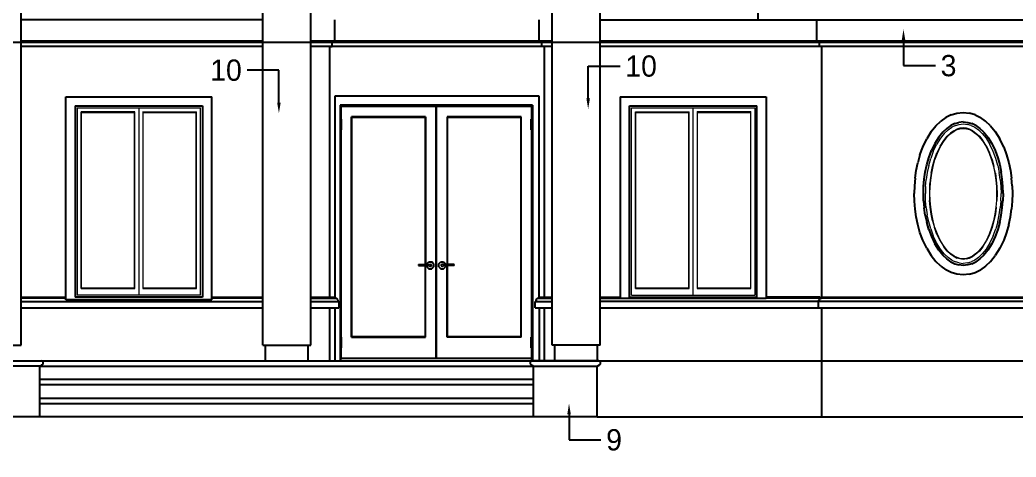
# Model space of a CAD drawing. Header units: inches. Extents: x 0 to 22102, y -19958 to 0.
# Drawn here: x 17809.5 to 18184.9, y -9830.5 to -9665.9 of the extents above; entities that cross this region are included whole.
import ezdxf
from ezdxf import colors
from ezdxf.entities.mleader import LeaderData, LeaderLine
from ezdxf.math import Vec2, Vec3

# ---------------------------------------------------------------- set-up
doc = ezdxf.new("R2010")
doc.units = ezdxf.units.IN
doc.header["$MEASUREMENT"] = 0
doc.linetypes.add('HIDDEN2', pattern=[0.1875, 0.125, -0.0625])
for name, color, linetype in [('2', 2, 'Continuous'), ('4', 4, 'Continuous'), ('6', 6, 'Continuous'), ('DOOR-INT', 2, 'Continuous'), ('KEY', 3, 'Continuous'), ('ROOF', 3, 'Continuous')]:
    doc.layers.add(name, color=color, linetype=linetype)
doc.layers.add('windows', color=5, linetype='Continuous', lineweight=9)

msp = doc.modelspace()

# ---------------------------------------------------------------- linework, layer by layer
at = {"layer": '2', "linetype": 'HIDDEN2'}
for p, q in [((17525.84721, -9674.30852), (18431.84721, -9674.30852)), ((17525.84721, -9794.30852), (18431.84721, -9794.30852))]:
    msp.add_line(p, q, dxfattribs=at)
at = {"layer": '4'}
for p, q in [((17901.06793, -9665.90768), (17809.98508, -9665.90768)), ((17928.15549, -9673.90768), (17928.15549, -9665.90768)), ((18005.15549, -9673.90768), (18005.15549, -9665.90768)), ((18028.15078, -9665.90768), (18087.79006, -9665.90768)), ((18109.79006, -9673.90768), (18109.79006, -9665.90768)), ((17901.06793, -9673.90768), (17809.98508, -9673.90768)), ((18010.15078, -9673.90768), (17919.06793, -9673.90768)), ((17927.15549, -9675.90768), (17927.15549, -9673.90768)), ((17927.15549, -9673.90768), (17928.15549, -9673.90768)), ((18006.15549, -9673.90768), (18005.15549, -9673.90768)), ((18006.15549, -9675.90768), (18006.15549, -9673.90768)), ((18393.0326, -9673.90768), (18028.15078, -9673.90768)), ((18110.79006, -9673.90768), (18109.79006, -9673.90768)), ((18110.79006, -9675.90768), (18110.79006, -9673.90768)), ((17901.06793, -9675.90768), (17809.98508, -9675.90768)), ((18010.15078, -9675.90768), (17919.06793, -9675.90768)), ((17926.15549, -9675.90768), (17927.15549, -9675.90768)), ((18007.15549, -9675.90768), (18006.15549, -9675.90768)), ((18392.0326, -9675.90768), (18028.15078, -9675.90768)), ((18111.79006, -9675.90768), (18110.79006, -9675.90768)), ((17826.77224, -9771.30852), (17826.77224, -9694.80852)), ((17826.77224, -9694.80852), (17881.77224, -9694.80852)), ((17881.77224, -9771.30852), (17881.77224, -9694.80852)), ((17928.15549, -9694.55852), (17928.15549, -9770.30852)), ((18005.15549, -9694.55852), (17928.15549, -9694.55852)), ((18005.15549, -9770.30852), (18005.15549, -9694.55852)), ((18035.72278, -9694.80852), (18035.72278, -9770.74711)), ((18035.72278, -9694.80852), (18090.72278, -9694.80852)), ((18090.72278, -9694.80852), (18090.72278, -9770.74711)), ((17830.27224, -9698.30852), (17830.27224, -9770.30852)), ((17830.27224, -9698.30852), (17878.27224, -9698.30852)), ((17878.27224, -9698.30852), (17878.27224, -9770.30852)), ((18039.22278, -9770.30852), (18039.22278, -9698.30852)), ((18039.22278, -9698.30852), (18087.22278, -9698.30852)), ((18087.22278, -9770.30852), (18087.22278, -9698.30852)), ((18160.53407, -9701.66663), (18158.52665, -9702.65766)), ((18160.53407, -9701.66663), (18162.6322, -9701.03737)), ((18162.6322, -9701.03737), (18165.0326, -9700.78998)), ((18165.0326, -9700.78998), (18167.43299, -9701.03737)), ((18169.53112, -9701.66663), (18167.43299, -9701.03737)), ((18169.53112, -9701.66663), (18171.53854, -9702.65766)), ((18154.74792, -9705.76601), (18156.59873, -9704.01674)), ((18158.52665, -9702.65766), (18156.59873, -9704.01674)), ((18161.82045, -9704.93485), (18160.32045, -9705.67537)), ((18161.82045, -9704.93485), (18163.32045, -9704.48498)), ((18165.0326, -9704.30852), (18163.32045, -9704.48498)), ((18165.0326, -9704.30852), (18166.74474, -9704.48498)), ((18166.74474, -9704.48498), (18168.24474, -9704.93485)), ((18169.74474, -9705.67537), (18168.24474, -9704.93485)), ((18173.46646, -9704.01674), (18171.53854, -9702.65766)), ((18175.31727, -9705.76601), (18173.46646, -9704.01674)), ((18152.96476, -9707.96496), (18151.24588, -9710.72463)), ((18152.96476, -9707.96496), (18154.74792, -9705.76601)), ((18157.32045, -9708.15049), (18155.82045, -9710.00025)), ((18158.82045, -9706.73279), (18157.32045, -9708.15049)), ((18160.32045, -9705.67537), (18158.82045, -9706.73279)), ((18169.74474, -9705.67537), (18171.24474, -9706.73279)), ((18172.74474, -9708.15049), (18171.24474, -9706.73279)), ((18172.74474, -9708.15049), (18174.24474, -9710.00025)), ((18175.31727, -9705.76601), (18177.10043, -9707.96496)), ((18177.10043, -9707.96496), (18178.81931, -9710.72463)), ((18149.80306, -9713.74949), (18151.24588, -9710.72463)), ((18154.32045, -9712.40852), (18153.0326, -9715.10852)), ((18155.82045, -9710.00025), (18154.32045, -9712.40852)), ((18174.24474, -9710.00025), (18175.74474, -9712.40852)), ((18175.74474, -9712.40852), (18177.0326, -9715.10852)), ((18180.26213, -9713.74949), (18178.81931, -9710.72463)), ((18148.70921, -9716.73159), (18147.88255, -9719.67869)), ((18148.70921, -9716.73159), (18149.80306, -9713.74949)), ((18152.04221, -9717.80852), (18153.0326, -9715.10852)), ((18177.0326, -9715.10852), (18178.02298, -9717.80852)), ((18180.26213, -9713.74949), (18181.35598, -9716.73159)), ((18181.35598, -9716.73159), (18182.18264, -9719.67869)), ((18147.27458, -9722.60287), (18147.88255, -9719.67869)), ((18150.72351, -9723.20852), (18151.28487, -9720.50852)), ((18151.28487, -9720.50852), (18152.04221, -9717.80852)), ((18178.02298, -9717.80852), (18178.78032, -9720.50852)), ((18178.78032, -9720.50852), (18179.34168, -9723.20852)), ((18182.18264, -9719.67869), (18182.79061, -9722.60287)), ((18146.85666, -9725.51217), (18147.27458, -9722.60287)), ((18150.33566, -9725.90852), (18150.72351, -9723.20852)), ((18179.72953, -9725.90852), (18179.34168, -9723.20852)), ((18182.79061, -9722.60287), (18183.20853, -9725.51217)), ((18146.85666, -9725.51217), (18146.61189, -9728.41247)), ((18150.10778, -9728.60852), (18150.33566, -9725.90852)), ((18179.95741, -9728.60852), (18179.72953, -9725.90852)), ((18183.4533, -9728.41247), (18183.20853, -9725.51217)), ((18146.61189, -9728.41247), (18146.53124, -9731.30852)), ((18146.61189, -9734.20456), (18146.53124, -9731.30852)), ((18150.0326, -9731.30852), (18150.10778, -9728.60852)), ((18150.10778, -9734.00852), (18150.0326, -9731.30852)), ((18180.0326, -9731.30852), (18179.95741, -9728.60852)), ((18180.0326, -9731.30852), (18179.95741, -9734.00852)), ((18183.4533, -9728.41247), (18183.53395, -9731.30852)), ((18183.53395, -9731.30852), (18183.4533, -9734.20456)), ((18146.85666, -9737.10486), (18146.61189, -9734.20456)), ((18150.10778, -9734.00852), (18150.33566, -9736.70852)), ((18179.72953, -9736.70852), (18179.95741, -9734.00852)), ((18183.4533, -9734.20456), (18183.20853, -9737.10486)), ((18147.27458, -9740.01416), (18146.85666, -9737.10486)), ((18150.72351, -9739.40852), (18150.33566, -9736.70852)), ((18179.34168, -9739.40852), (18179.72953, -9736.70852)), ((18182.79061, -9740.01416), (18183.20853, -9737.10486)), ((18147.88255, -9742.93835), (18147.27458, -9740.01416)), ((18148.70921, -9745.88544), (18147.88255, -9742.93835)), ((18150.72351, -9739.40852), (18151.28487, -9742.10852)), ((18152.04221, -9744.80852), (18151.28487, -9742.10852)), ((18178.78032, -9742.10852), (18178.02298, -9744.80852)), ((18178.78032, -9742.10852), (18179.34168, -9739.40852)), ((18182.18264, -9742.93835), (18181.35598, -9745.88544)), ((18182.18264, -9742.93835), (18182.79061, -9740.01416)), ((18149.80306, -9748.86754), (18148.70921, -9745.88544)), ((18152.04221, -9744.80852), (18153.0326, -9747.50852)), ((18178.02298, -9744.80852), (18177.0326, -9747.50852)), ((18181.35598, -9745.88544), (18180.26213, -9748.86754)), ((18151.24588, -9751.8924), (18149.80306, -9748.86754)), ((18153.0326, -9747.50852), (18154.32045, -9750.20852)), ((18155.82045, -9752.61678), (18154.32045, -9750.20852)), ((18175.74474, -9750.20852), (18174.24474, -9752.61678)), ((18177.0326, -9747.50852), (18175.74474, -9750.20852)), ((18180.26213, -9748.86754), (18178.81931, -9751.8924)), ((18151.24588, -9751.8924), (18152.96476, -9754.65208)), ((18157.32045, -9754.46654), (18155.82045, -9752.61678)), ((18174.24474, -9752.61678), (18172.74474, -9754.46654)), ((18178.81931, -9751.8924), (18177.10043, -9754.65208)), ((18152.96476, -9754.65208), (18154.74792, -9756.85102)), ((18156.59873, -9758.60029), (18154.74792, -9756.85102)), ((18158.82045, -9755.88424), (18157.32045, -9754.46654)), ((18160.32045, -9756.94166), (18158.82045, -9755.88424)), ((18160.32045, -9756.94166), (18161.82045, -9757.68218)), ((18161.82045, -9757.68218), (18163.32045, -9758.13205)), ((18168.24474, -9757.68218), (18166.74474, -9758.13205)), ((18168.24474, -9757.68218), (18169.74474, -9756.94166)), ((18171.24474, -9755.88424), (18169.74474, -9756.94166)), ((18172.74474, -9754.46654), (18171.24474, -9755.88424)), ((18175.31727, -9756.85102), (18173.46646, -9758.60029)), ((18175.31727, -9756.85102), (18177.10043, -9754.65208)), ((18156.59873, -9758.60029), (18158.52665, -9759.95937)), ((18160.53407, -9760.9504), (18158.52665, -9759.95937)), ((18162.6322, -9761.57966), (18160.53407, -9760.9504)), ((18165.0326, -9761.82706), (18162.6322, -9761.57966)), ((18165.0326, -9758.30852), (18163.32045, -9758.13205)), ((18166.74474, -9758.13205), (18165.0326, -9758.30852)), ((18167.43299, -9761.57966), (18165.0326, -9761.82706)), ((18167.43299, -9761.57966), (18169.53112, -9760.9504)), ((18169.53112, -9760.9504), (18171.53854, -9759.95937)), ((18173.46646, -9758.60029), (18171.53854, -9759.95937)), ((17809.98508, -9770.30852), (17826.77224, -9770.30852)), ((17826.77224, -9770.64185), (17809.98508, -9770.64185)), ((17809.98508, -9771.97518), (17901.06793, -9771.97518)), ((17881.77224, -9771.30852), (17826.77224, -9771.30852)), ((17878.27224, -9770.30852), (17830.27224, -9770.30852)), ((17881.77224, -9770.30852), (17901.06793, -9770.30852)), ((17901.06793, -9770.64185), (17881.77224, -9770.64185)), ((17919.06793, -9770.30852), (17928.39182, -9770.30852)), ((17919.06793, -9770.64185), (17928.39182, -9770.64185)), ((17919.06793, -9771.97518), (17929.64182, -9771.97518)), ((17928.39182, -9770.64185), (17928.39182, -9770.30852)), ((17928.65064, -9770.68728), (17928.39182, -9770.64185)), ((17928.65064, -9770.68728), (17928.89182, -9770.82048)), ((17928.89182, -9770.82048), (17929.09893, -9771.03237)), ((17929.25785, -9771.30852), (17929.09893, -9771.03237)), ((17929.25785, -9771.30852), (17929.35775, -9771.63009)), ((17929.35775, -9771.63009), (17929.39182, -9771.97518)), ((17929.64182, -9771.97518), (17929.64182, -9774.30852)), ((18003.65549, -9771.97518), (18010.15078, -9771.97518)), ((18003.65549, -9774.30852), (18003.65549, -9771.97518)), ((18003.93957, -9771.63009), (18003.90549, -9771.97518)), ((18004.03947, -9771.30852), (18003.93957, -9771.63009)), ((18004.03947, -9771.30852), (18004.19839, -9771.03237)), ((18004.19839, -9771.03237), (18004.40549, -9770.82048)), ((18004.40549, -9770.82048), (18004.64667, -9770.68728)), ((18004.90549, -9770.64185), (18004.64667, -9770.68728)), ((18004.90549, -9770.30852), (18010.15078, -9770.30852)), ((18004.90549, -9770.30852), (18004.90549, -9770.64185)), ((18004.90549, -9770.64185), (18010.15078, -9770.64185)), ((18028.15078, -9770.30852), (18035.72278, -9770.30852)), ((18028.15078, -9770.64185), (18035.72278, -9770.64185)), ((18393.5326, -9771.97518), (18028.15078, -9771.97518)), ((18090.72278, -9770.74711), (18035.72278, -9770.74711)), ((18039.22278, -9770.30852), (18087.22278, -9770.30852)), ((18111.04006, -9770.30852), (18090.72278, -9770.30852)), ((18111.04006, -9770.64185), (18090.72278, -9770.64185)), ((18110.29006, -9771.97518), (18110.29006, -9774.30852)), ((18110.57413, -9771.63009), (18110.54006, -9771.97518)), ((18110.57413, -9771.63009), (18110.67404, -9771.30852)), ((18110.83295, -9771.03237), (18110.67404, -9771.30852)), ((18110.83295, -9771.03237), (18111.04006, -9770.82048)), ((18111.04006, -9770.82048), (18111.28124, -9770.68728)), ((18111.28124, -9770.68728), (18111.54006, -9770.64185)), ((18111.54006, -9770.30852), (18241.50409, -9770.30852)), ((18111.54006, -9770.64185), (18111.54006, -9770.30852)), ((18241.50409, -9770.64185), (18111.54006, -9770.64185)), ((17809.98508, -9774.30852), (17901.06793, -9774.30852)), ((17919.06793, -9774.30852), (17929.64182, -9774.30852)), ((17928.15549, -9774.30852), (17928.15549, -9794.30852)), ((18003.65549, -9774.30852), (18010.15078, -9774.30852)), ((18005.15549, -9774.30852), (18005.15549, -9794.30852)), ((18028.15078, -9774.30852), (18393.5326, -9774.30852))]:
    msp.add_line(p, q, dxfattribs=at)
at = {"layer": '6'}
for p, q in [((17809.98508, -9788.30852), (17809.98508, -9660.80852)), ((17901.06793, -9788.30852), (17901.06793, -9660.80852)), ((17919.06793, -9788.30852), (17919.06793, -9660.80852)), ((18010.15078, -9788.30852), (18010.15078, -9660.80852)), ((18028.15078, -9788.30852), (18028.15078, -9660.80852)), ((17926.15549, -9675.90768), (17926.15549, -9770.30852)), ((18007.15549, -9770.30852), (18007.15549, -9675.90768)), ((18111.79006, -9770.30852), (18111.79006, -9675.90768)), ((17926.15549, -9774.30852), (17926.15549, -9794.30852)), ((18007.15549, -9794.30852), (18007.15549, -9774.30852)), ((18111.79006, -9815.30852), (18111.79006, -9774.30852)), ((17791.98508, -9788.30852), (17809.98508, -9788.30852)), ((17901.06793, -9788.30852), (17919.06793, -9788.30852)), ((17902.06793, -9794.30852), (17902.06793, -9788.30852)), ((17918.06793, -9794.30852), (17918.06793, -9788.30852)), ((18028.15078, -9788.30852), (18010.15078, -9788.30852)), ((18011.15078, -9794.30852), (18011.15078, -9788.30852)), ((18027.15078, -9794.30852), (18027.15078, -9788.30852)), ((17792.48508, -9794.30852), (17817.51633, -9794.30852)), ((17817.51633, -9794.30852), (18002.53668, -9794.30852)), ((18027.56793, -9794.30852), (18002.53668, -9794.30852)), ((17817.01633, -9796.30852), (17792.98508, -9796.30852)), ((17817.01633, -9815.30852), (17817.01633, -9796.30852)), ((17817.51633, -9796.30852), (17817.01633, -9796.30852)), ((17817.01633, -9796.30852), (17817.51633, -9796.30852)), ((17817.01633, -9815.30852), (17817.01633, -9797.30852)), ((17817.51633, -9795.80852), (17817.51633, -9796.30852)), ((17817.51633, -9796.30852), (18002.53668, -9796.30852)), ((18002.53668, -9795.80852), (18002.53668, -9796.30852)), ((18003.03668, -9796.30852), (18002.53668, -9796.30852)), ((18002.53668, -9796.30852), (18003.03668, -9796.30852)), ((18003.03668, -9796.30852), (18027.06793, -9796.30852)), ((18003.03668, -9815.30852), (18003.03668, -9796.30852)), ((18027.06793, -9815.30852), (18027.06793, -9796.30852)), ((18027.56793, -9796.30852), (18027.06793, -9796.30852)), ((18027.56793, -9795.80852), (18027.56793, -9796.30852)), ((18003.03668, -9801.30852), (17817.01633, -9801.30852)), ((18003.03668, -9803.30852), (17817.01633, -9803.30852)), ((17817.01633, -9808.30852), (18003.03668, -9808.30852)), ((17817.01633, -9810.30852), (18003.03668, -9810.30852)), ((18027.06793, -9815.30852), (17792.98508, -9815.30852)), ((18027.06793, -9815.30852), (18392.0326, -9815.30852))]:
    msp.add_line(p, q, dxfattribs=at)
for centre, start, end in [((17817.51633, -9795.05852), 270, 90), ((18002.53668, -9795.05852), 90, 270), ((18027.56793, -9795.05852), 270, 90)]:
    msp.add_arc(centre, 0.75, start, end, dxfattribs=at)
at = {"layer": 'DOOR-INT'}
for p, q in [((17930.15549, -9698.05852), (17930.15549, -9794.30852)), ((18002.65549, -9698.05852), (17930.15549, -9698.05852)), ((17930.40549, -9698.30852), (17930.40549, -9703.30852)), ((18002.40549, -9698.30852), (17930.40549, -9698.30852)), ((17930.40549, -9698.37102), (18002.40549, -9698.37102)), ((17930.46799, -9703.30852), (17930.46799, -9698.37102)), ((17931.87452, -9698.37102), (17931.87452, -9698.30852)), ((17966.34299, -9793.37102), (17966.34299, -9698.37102)), ((17966.46799, -9793.37102), (17966.46799, -9698.37102)), ((18002.34299, -9698.37102), (18002.34299, -9703.30852)), ((18002.40549, -9703.30852), (18002.40549, -9698.30852)), ((18002.65549, -9698.05852), (18002.65549, -9794.30852)), ((17930.65549, -9703.30852), (17930.15549, -9703.30852)), ((17930.46799, -9702.37102), (17930.40549, -9702.37102)), ((17930.40549, -9702.58727), (17930.46799, -9702.58727)), ((17930.65549, -9707.30852), (17930.65549, -9703.30852)), ((17962.34299, -9702.37102), (17934.46799, -9702.37102)), ((17934.46799, -9702.37102), (17934.59049, -9702.49352)), ((17934.46799, -9785.37102), (17934.46799, -9702.37102)), ((17934.59049, -9785.24852), (17934.59049, -9702.49352)), ((17934.59049, -9702.49352), (17962.22049, -9702.49352)), ((17962.34299, -9702.37102), (17962.22049, -9702.49352)), ((17962.22049, -9702.49352), (17962.22049, -9757.9037)), ((17962.34299, -9702.37102), (17962.34299, -9757.90041)), ((17966.34299, -9702.37102), (17966.46799, -9702.37102)), ((17966.34299, -9702.58727), (17966.46799, -9702.58727)), ((17970.46799, -9702.37102), (17970.46799, -9757.90041)), ((17998.34299, -9702.37102), (17970.46799, -9702.37102)), ((17970.46799, -9702.37102), (17970.59049, -9702.49352)), ((17970.59049, -9757.9037), (17970.59049, -9702.49352)), ((17970.59049, -9702.49352), (17998.22049, -9702.49352)), ((17998.34299, -9702.37102), (17998.22049, -9702.49352)), ((17998.22049, -9702.49352), (17998.22049, -9785.24852)), ((17998.34299, -9785.37102), (17998.34299, -9702.37102)), ((18002.65549, -9703.30852), (18002.15549, -9703.30852)), ((18002.15549, -9707.30852), (18002.15549, -9703.30852)), ((18002.40549, -9702.37102), (18002.34299, -9702.37102)), ((18002.34299, -9702.58727), (18002.40549, -9702.58727)), ((17930.65549, -9707.30852), (17930.15549, -9707.30852)), ((17930.40549, -9707.30852), (17930.40549, -9785.30852)), ((17930.46799, -9785.30852), (17930.46799, -9707.30852)), ((18002.65549, -9707.30852), (18002.15549, -9707.30852)), ((18002.34299, -9707.30852), (18002.34299, -9785.30852)), ((18002.40549, -9785.30852), (18002.40549, -9707.30852)), ((17959.69355, -9757.97158), (17964.34684, -9757.84658)), ((17959.69355, -9757.97158), (17959.69355, -9758.37486)), ((17962.88516, -9757.78233), (17963.6293, -9757.03818)), ((17962.88516, -9757.88584), (17962.88516, -9757.78233)), ((17963.6293, -9757.03818), (17964.68168, -9757.03818)), ((17964.61743, -9758.11717), (17964.34684, -9757.84658)), ((17965.42583, -9757.78233), (17964.68168, -9757.03818)), ((17965.42583, -9757.78233), (17965.42583, -9758.83471)), ((17967.38516, -9757.78233), (17968.1293, -9757.03818)), ((17967.38516, -9758.83471), (17967.38516, -9757.78233)), ((17968.1293, -9757.03818), (17969.18168, -9757.03818)), ((17968.19355, -9758.11717), (17968.46415, -9757.84658)), ((17973.11743, -9757.97158), (17968.46415, -9757.84658)), ((17969.18168, -9757.03818), (17969.92583, -9757.78233)), ((17969.92583, -9757.88584), (17969.92583, -9757.78233)), ((17973.11743, -9758.37486), (17973.11743, -9757.97158)), ((17959.69355, -9758.37486), (17963.69355, -9758.49986)), ((17962.22049, -9758.45382), (17962.22049, -9785.24852)), ((17962.34299, -9785.37102), (17962.34299, -9758.45765)), ((17962.88516, -9758.83471), (17962.88516, -9758.4746)), ((17962.88516, -9758.83471), (17963.6293, -9759.57885)), ((17963.6293, -9759.57885), (17964.68168, -9759.57885)), ((17963.69355, -9758.49986), (17963.96415, -9758.77046)), ((17964.34684, -9758.77046), (17963.96415, -9758.77046)), ((17964.34684, -9758.77046), (17964.61743, -9758.49986)), ((17964.61743, -9758.49986), (17964.61743, -9758.11717)), ((17965.42583, -9758.83471), (17964.68168, -9759.57885)), ((17967.38516, -9758.83471), (17968.1293, -9759.57885)), ((17968.1293, -9759.57885), (17969.18168, -9759.57885)), ((17968.19355, -9758.11717), (17968.19355, -9758.49986)), ((17968.19355, -9758.49986), (17968.46415, -9758.77046)), ((17968.84684, -9758.77046), (17968.46415, -9758.77046)), ((17969.11743, -9758.49986), (17968.84684, -9758.77046)), ((17973.11743, -9758.37486), (17969.11743, -9758.49986)), ((17969.18168, -9759.57885), (17969.92583, -9758.83471)), ((17969.92583, -9758.83471), (17969.92583, -9758.4746)), ((17970.46799, -9785.37102), (17970.46799, -9758.45765)), ((17970.59049, -9785.24852), (17970.59049, -9758.45382)), ((17930.65549, -9785.30852), (17930.15549, -9785.30852)), ((17930.46799, -9785.15477), (17930.40549, -9785.15477)), ((17930.65549, -9789.30852), (17930.65549, -9785.30852)), ((17934.46799, -9785.37102), (17934.59049, -9785.24852)), ((17934.46799, -9785.37102), (17962.34299, -9785.37102)), ((17962.22049, -9785.24852), (17934.59049, -9785.24852)), ((17962.34299, -9785.37102), (17962.22049, -9785.24852)), ((17966.46799, -9785.15477), (17966.34299, -9785.15477)), ((17966.34299, -9785.37102), (17966.46799, -9785.37102)), ((17970.46799, -9785.37102), (17970.59049, -9785.24852)), ((17998.34299, -9785.37102), (17970.46799, -9785.37102)), ((17998.22049, -9785.24852), (17970.59049, -9785.24852)), ((17998.34299, -9785.37102), (17998.22049, -9785.24852)), ((18002.65549, -9785.30852), (18002.15549, -9785.30852)), ((18002.15549, -9789.30852), (18002.15549, -9785.30852)), ((18002.40549, -9785.15477), (18002.34299, -9785.15477)), ((17930.15549, -9789.30852), (17930.65549, -9789.30852)), ((17930.40549, -9794.30852), (17930.40549, -9789.30852)), ((17930.46799, -9789.30852), (17930.46799, -9793.37102)), ((18002.65549, -9789.30852), (18002.15549, -9789.30852)), ((18002.34299, -9789.30852), (18002.34299, -9794.30852)), ((18002.40549, -9789.30852), (18002.40549, -9794.30852)), ((18002.40549, -9793.37102), (17930.40549, -9793.37102))]:
    msp.add_line(p, q, dxfattribs=at)
at = {"layer": 'ROOF', "transparency": 33554687}
for q in [(18087.79006, -9662.2167), (18416.0326, -9665.90768)]:
    msp.add_line((18087.79006, -9665.90768), q, dxfattribs=at)
at = {"layer": 'windows'}
for p, q in [((17831.02224, -9699.05852), (17831.02224, -9769.55852)), ((17831.02224, -9699.05852), (17877.52224, -9699.05852)), ((17852.76443, -9700.55852), (17832.52224, -9700.55852)), ((17832.70974, -9700.74602), (17832.52224, -9700.55852)), ((17832.52224, -9767.05852), (17832.52224, -9700.55852)), ((17832.70974, -9766.87102), (17832.70974, -9700.74602)), ((17832.70974, -9700.74602), (17852.57693, -9700.74602)), ((17852.76443, -9700.55852), (17852.57693, -9700.74602)), ((17852.57693, -9700.74602), (17852.57693, -9766.87102)), ((17852.76443, -9767.05852), (17852.76443, -9700.55852)), ((17854.26443, -9699.05852), (17854.26443, -9769.55852)), ((17854.28005, -9699.05852), (17854.28005, -9769.55852)), ((17855.78005, -9700.55852), (17855.78005, -9767.05852)), ((17855.78005, -9700.55852), (17876.02224, -9700.55852)), ((17855.96755, -9700.74602), (17855.78005, -9700.55852)), ((17855.96755, -9766.87102), (17855.96755, -9700.74602)), ((17855.96755, -9700.74602), (17875.83474, -9700.74602)), ((17875.83474, -9700.74602), (17876.02224, -9700.55852)), ((17875.83474, -9700.74602), (17875.83474, -9766.87102)), ((17876.02224, -9767.05852), (17876.02224, -9700.55852)), ((17877.52224, -9769.55852), (17877.52224, -9699.05852)), ((18039.97278, -9769.55852), (18039.97278, -9699.05852)), ((18039.97278, -9699.05852), (18086.47278, -9699.05852)), ((18041.47278, -9700.55852), (18061.71496, -9700.55852)), ((18041.47278, -9767.05852), (18041.47278, -9700.55852)), ((18041.47278, -9700.55852), (18041.66028, -9700.74602)), ((18041.66028, -9766.87102), (18041.66028, -9700.74602)), ((18041.66028, -9700.74602), (18061.52746, -9700.74602)), ((18061.71496, -9700.55852), (18061.52746, -9700.74602)), ((18061.52746, -9700.74602), (18061.52746, -9766.87102)), ((18061.71496, -9767.05852), (18061.71496, -9700.55852)), ((18063.21496, -9769.55852), (18063.21496, -9699.05852)), ((18063.23059, -9769.55852), (18063.23059, -9699.05852)), ((18064.73059, -9700.55852), (18064.73059, -9767.05852)), ((18084.97278, -9700.55852), (18064.73059, -9700.55852)), ((18064.91809, -9700.74602), (18064.73059, -9700.55852)), ((18064.91809, -9766.87102), (18064.91809, -9700.74602)), ((18064.91809, -9700.74602), (18084.78528, -9700.74602)), ((18084.97278, -9700.55852), (18084.78528, -9700.74602)), ((18084.78528, -9700.74602), (18084.78528, -9766.87102)), ((18084.97278, -9767.05852), (18084.97278, -9700.55852)), ((18086.47278, -9699.05852), (18086.47278, -9769.55852)), ((18162.0961, -9705.63518), (18163.46793, -9705.22375)), ((18163.46793, -9705.22375), (18165.0326, -9705.06249)), ((18165.0326, -9705.06249), (18166.59726, -9705.22375)), ((18167.96909, -9705.63518), (18166.59726, -9705.22375)), ((18157.87171, -9708.66145), (18156.43239, -9710.43639)), ((18159.29654, -9707.31481), (18157.87171, -9708.66145)), ((18158.97423, -9709.68338), (18160.2487, -9708.47883)), ((18159.11204, -9709.81112), (18160.36772, -9708.62433)), ((18159.29654, -9707.31481), (18160.70484, -9706.32202)), ((18161.47361, -9707.61533), (18160.2487, -9708.47883)), ((18160.36772, -9708.62433), (18161.56971, -9707.77699)), ((18162.0961, -9705.63518), (18160.70484, -9706.32202)), ((18161.47361, -9707.61533), (18162.64741, -9707.03585)), ((18161.56971, -9707.77699), (18162.71632, -9707.21093)), ((18163.7629, -9706.7013), (18162.64741, -9707.03585)), ((18162.71632, -9707.21093), (18163.79977, -9706.88599)), ((18165.0326, -9706.57043), (18163.7629, -9706.7013)), ((18163.79977, -9706.88599), (18165.0326, -9706.75893)), ((18166.30229, -9706.7013), (18165.0326, -9706.57043)), ((18165.0326, -9706.75893), (18166.26542, -9706.88599)), ((18166.26542, -9706.88599), (18167.34887, -9707.21093)), ((18167.41778, -9707.03585), (18166.30229, -9706.7013)), ((18167.34887, -9707.21093), (18168.49548, -9707.77699)), ((18168.59158, -9707.61533), (18167.41778, -9707.03585)), ((18167.96909, -9705.63518), (18169.36035, -9706.32202)), ((18168.49548, -9707.77699), (18169.69747, -9708.62433)), ((18168.59158, -9707.61533), (18169.81649, -9708.47883)), ((18169.36035, -9706.32202), (18170.76865, -9707.31481)), ((18169.69747, -9708.62433), (18170.95315, -9709.81112)), ((18169.81649, -9708.47883), (18171.09096, -9709.68338)), ((18170.76865, -9707.31481), (18172.19348, -9708.66145)), ((18172.19348, -9708.66145), (18173.6328, -9710.43639)), ((18153.72464, -9715.39974), (18154.97929, -9712.76935)), ((18156.43239, -9710.43639), (18154.97929, -9712.76935)), ((18156.29697, -9713.49101), (18157.65626, -9711.30866)), ((18156.46167, -9713.58122), (18157.80924, -9711.41769)), ((18157.65626, -9711.30866), (18158.97423, -9709.68338)), ((18157.80924, -9711.41769), (18159.11204, -9709.81112)), ((18170.95315, -9709.81112), (18172.25595, -9711.41769)), ((18171.09096, -9709.68338), (18172.40893, -9711.30866)), ((18172.25595, -9711.41769), (18173.60352, -9713.58122)), ((18173.76822, -9713.49101), (18172.40893, -9711.30866)), ((18173.6328, -9710.43639), (18175.0859, -9712.76935)), ((18176.34055, -9715.39974), (18175.0859, -9712.76935)), ((18153.72464, -9715.39974), (18152.75643, -9718.03929)), ((18154.18486, -9718.50082), (18155.10872, -9715.98217)), ((18154.36342, -9718.55852), (18155.28173, -9716.05498)), ((18156.29697, -9713.49101), (18155.10872, -9715.98217)), ((18155.28173, -9716.05498), (18156.46167, -9713.58122)), ((18173.60352, -9713.58122), (18174.78346, -9716.05498)), ((18173.76822, -9713.49101), (18174.95647, -9715.98217)), ((18174.78346, -9716.05498), (18175.70177, -9718.55852)), ((18175.88033, -9718.50082), (18174.95647, -9715.98217)), ((18177.30876, -9718.03929), (18176.34055, -9715.39974)), ((18152.01394, -9720.68634), (18152.75643, -9718.03929)), ((18153.47207, -9721.04198), (18154.18486, -9718.50082)), ((18153.65434, -9721.08643), (18154.36342, -9718.55852)), ((18175.70177, -9718.55852), (18176.41085, -9721.08643)), ((18175.88033, -9718.50082), (18176.59312, -9721.04198)), ((18178.05125, -9720.68634), (18177.30876, -9718.03929)), ((18151.46256, -9723.3383), (18151.08116, -9725.99345)), ((18152.01394, -9720.68634), (18151.46256, -9723.3383)), ((18152.94067, -9723.59786), (18152.57215, -9726.16331)), ((18152.75853, -9726.18454), (18153.12544, -9723.6303)), ((18152.94067, -9723.59786), (18153.47207, -9721.04198)), ((18153.12544, -9723.6303), (18153.65434, -9721.08643)), ((18176.41085, -9721.08643), (18176.93975, -9723.6303)), ((18177.12452, -9723.59786), (18176.59312, -9721.04198)), ((18176.93975, -9723.6303), (18177.30666, -9726.18454)), ((18177.12452, -9723.59786), (18177.49304, -9726.16331)), ((18178.05125, -9720.68634), (18178.60263, -9723.3383)), ((18178.98404, -9725.99345), (18178.60263, -9723.3383)), ((18150.8569, -9728.65053), (18151.08116, -9725.99345)), ((18152.57215, -9726.16331), (18152.35515, -9728.73454)), ((18152.49455, -9727.90691), (18152.51891, -9727.03362)), ((18152.51891, -9727.72284), (18152.49455, -9728.60024)), ((18152.49455, -9728.60024), (18152.49455, -9727.90691)), ((18152.51891, -9727.03362), (18152.51891, -9727.72284)), ((18152.54243, -9728.74505), (18152.75853, -9726.18454)), ((18177.30666, -9726.18454), (18177.52276, -9728.74505)), ((18177.49304, -9726.16331), (18177.71004, -9728.73454)), ((18178.98404, -9725.99345), (18179.20829, -9728.65053)), ((18150.8569, -9728.65053), (18150.78289, -9731.30852)), ((18150.8569, -9733.96651), (18150.78289, -9731.30852)), ((18152.35515, -9728.73454), (18152.28347, -9731.30852)), ((18152.28347, -9731.30852), (18152.35515, -9733.88249)), ((18152.47104, -9731.30852), (18152.54243, -9728.74505)), ((18152.54243, -9733.87199), (18152.47104, -9731.30852)), ((18177.52276, -9728.74505), (18177.59415, -9731.30852)), ((18177.59415, -9731.30852), (18177.52276, -9733.87199)), ((18177.71004, -9728.73454), (18177.78172, -9731.30852)), ((18177.78172, -9731.30852), (18177.71004, -9733.88249)), ((18179.20829, -9728.65053), (18179.2823, -9731.30852)), ((18179.20829, -9733.96651), (18179.2823, -9731.30852)), ((18151.08116, -9736.62359), (18150.8569, -9733.96651)), ((18152.57215, -9736.45373), (18152.35515, -9733.88249)), ((18152.75853, -9736.43249), (18152.54243, -9733.87199)), ((18177.52276, -9733.87199), (18177.30666, -9736.43249)), ((18177.49304, -9736.45373), (18177.71004, -9733.88249)), ((18179.20829, -9733.96651), (18178.98404, -9736.62359)), ((18151.08116, -9736.62359), (18151.46256, -9739.27873)), ((18152.01394, -9741.9307), (18151.46256, -9739.27873)), ((18152.94067, -9739.01917), (18152.57215, -9736.45373)), ((18153.12544, -9738.98673), (18152.75853, -9736.43249)), ((18153.47207, -9741.57505), (18152.94067, -9739.01917)), ((18153.65434, -9741.5306), (18153.12544, -9738.98673)), ((18176.93975, -9738.98673), (18176.41085, -9741.5306)), ((18177.12452, -9739.01917), (18176.59312, -9741.57505)), ((18177.30666, -9736.43249), (18176.93975, -9738.98673)), ((18177.49304, -9736.45373), (18177.12452, -9739.01917)), ((18178.05125, -9741.9307), (18178.60263, -9739.27873)), ((18178.60263, -9739.27873), (18178.98404, -9736.62359)), ((18152.75643, -9744.57775), (18152.01394, -9741.9307)), ((18153.47207, -9741.57505), (18154.18486, -9744.11621)), ((18154.36342, -9744.05852), (18153.65434, -9741.5306)), ((18176.41085, -9741.5306), (18175.70177, -9744.05852)), ((18176.59312, -9741.57505), (18175.88033, -9744.11621)), ((18178.05125, -9741.9307), (18177.30876, -9744.57775)), ((18152.75643, -9744.57775), (18153.72464, -9747.2173)), ((18155.10872, -9746.63486), (18154.18486, -9744.11621)), ((18155.28173, -9746.56205), (18154.36342, -9744.05852)), ((18155.10872, -9746.63486), (18156.29697, -9749.12602)), ((18156.46167, -9749.03581), (18155.28173, -9746.56205)), ((18174.78346, -9746.56205), (18173.60352, -9749.03581)), ((18174.95647, -9746.63486), (18173.76822, -9749.12602)), ((18175.70177, -9744.05852), (18174.78346, -9746.56205)), ((18175.88033, -9744.11621), (18174.95647, -9746.63486)), ((18176.34055, -9747.2173), (18177.30876, -9744.57775)), ((18154.97929, -9749.84768), (18153.72464, -9747.2173)), ((18156.43239, -9752.18064), (18154.97929, -9749.84768)), ((18156.29697, -9749.12602), (18157.65626, -9751.30837)), ((18157.80924, -9751.19934), (18156.46167, -9749.03581)), ((18173.60352, -9749.03581), (18172.25595, -9751.19934)), ((18172.40893, -9751.30837), (18173.76822, -9749.12602)), ((18175.0859, -9749.84768), (18173.6328, -9752.18064)), ((18176.34055, -9747.2173), (18175.0859, -9749.84768)), ((18157.87171, -9753.95558), (18156.43239, -9752.18064)), ((18158.97423, -9752.93366), (18157.65626, -9751.30837)), ((18159.11204, -9752.80592), (18157.80924, -9751.19934)), ((18159.29654, -9755.30223), (18157.87171, -9753.95558)), ((18158.97423, -9752.93366), (18160.2487, -9754.1382)), ((18160.36772, -9753.9927), (18159.11204, -9752.80592)), ((18161.47361, -9755.0017), (18160.2487, -9754.1382)), ((18161.56971, -9754.84004), (18160.36772, -9753.9927)), ((18169.69747, -9753.9927), (18168.49548, -9754.84004)), ((18169.81649, -9754.1382), (18168.59158, -9755.0017)), ((18170.95315, -9752.80592), (18169.69747, -9753.9927)), ((18171.09096, -9752.93366), (18169.81649, -9754.1382)), ((18172.19348, -9753.95558), (18170.76865, -9755.30223)), ((18172.25595, -9751.19934), (18170.95315, -9752.80592)), ((18172.40893, -9751.30837), (18171.09096, -9752.93366)), ((18173.6328, -9752.18064), (18172.19348, -9753.95558)), ((18160.70484, -9756.29501), (18159.29654, -9755.30223)), ((18160.70484, -9756.29501), (18162.0961, -9756.98185)), ((18161.47361, -9755.0017), (18162.64741, -9755.58118)), ((18162.71632, -9755.4061), (18161.56971, -9754.84004)), ((18163.46793, -9757.39328), (18162.0961, -9756.98185)), ((18163.7629, -9755.91574), (18162.64741, -9755.58118)), ((18163.79977, -9755.73104), (18162.71632, -9755.4061)), ((18163.46793, -9757.39328), (18165.0326, -9757.55454)), ((18165.0326, -9756.0466), (18163.7629, -9755.91574)), ((18165.0326, -9755.8581), (18163.79977, -9755.73104)), ((18166.26542, -9755.73104), (18165.0326, -9755.8581)), ((18166.30229, -9755.91574), (18165.0326, -9756.0466)), ((18166.59726, -9757.39328), (18165.0326, -9757.55454)), ((18167.34887, -9755.4061), (18166.26542, -9755.73104)), ((18166.30229, -9755.91574), (18167.41778, -9755.58118)), ((18166.59726, -9757.39328), (18167.96909, -9756.98185)), ((18168.49548, -9754.84004), (18167.34887, -9755.4061)), ((18167.41778, -9755.58118), (18168.59158, -9755.0017)), ((18169.36035, -9756.29501), (18167.96909, -9756.98185)), ((18170.76865, -9755.30223), (18169.36035, -9756.29501)), ((17832.70974, -9766.87102), (17832.52224, -9767.05852)), ((17832.52224, -9767.05852), (17852.76443, -9767.05852)), ((17852.57693, -9766.87102), (17832.70974, -9766.87102)), ((17852.76443, -9767.05852), (17852.57693, -9766.87102)), ((17855.78005, -9767.05852), (17855.96755, -9766.87102)), ((17855.78005, -9767.05852), (17876.02224, -9767.05852)), ((17875.83474, -9766.87102), (17855.96755, -9766.87102)), ((17875.83474, -9766.87102), (17876.02224, -9767.05852)), ((18041.66028, -9766.87102), (18041.47278, -9767.05852)), ((18041.47278, -9767.05852), (18061.71496, -9767.05852)), ((18061.52746, -9766.87102), (18041.66028, -9766.87102)), ((18061.71496, -9767.05852), (18061.52746, -9766.87102)), ((18064.73059, -9767.05852), (18064.91809, -9766.87102)), ((18064.73059, -9767.05852), (18084.97278, -9767.05852)), ((18084.78528, -9766.87102), (18064.91809, -9766.87102)), ((18084.97278, -9767.05852), (18084.78528, -9766.87102)), ((17877.52224, -9769.55852), (17831.02224, -9769.55852)), ((18039.97278, -9769.55852), (18086.47278, -9769.55852))]:
    msp.add_line(p, q, dxfattribs=at)

# ---------------------------------------------------------------- leaders
at = {"layer": 'KEY'}
ml = msp.add_multileader_mtext('Standard', dxfattribs=at)
ml.set_content('{\\Ftxt|c129;3}', color=256)
ml.set_leader_properties()
ml.build(insert=Vec2(0, 0))
ml.multileader.update_dxf_attribs({"has_text_frame": 1, "text_left_attachment_type": 2, "text_right_attachment_type": 2, "dogleg_length": 12})
ctx = ml.context
ctx.base_point, ctx.char_height, ctx.plane_origin = Vec3(18154.51001, -9683.10552), 8, Vec3(18142.51001, -9695.32491)
ctx.left_attachment, ctx.right_attachment = 2, 2
notes = []
notes.append((ctx, [(0, (1, 1, 0), (18142.51001, -9683.10552), (1, 0), 12, [(0, [(18142.51001, -9669.45727)], 0, [])])]))
ctx.mtext.insert, ctx.mtext.flow_direction = Vec3(18156.51001, -9679.10552), 5
ml = msp.add_multileader_mtext('Standard', dxfattribs=at)
ml.set_content('{\\Ftxt|c129;10}', color=256)
ml.set_leader_properties()
ml.build(insert=Vec2(0, 0))
ml.multileader.update_dxf_attribs({"has_text_frame": 1, "text_left_attachment_type": 2, "text_right_attachment_type": 2, "dogleg_length": 12})
ctx = ml.context
ctx.base_point, ctx.char_height, ctx.plane_origin = Vec3(18035.66183, -9683.26295), 8, Vec3(18023.66183, -9695.48234)
ctx.left_attachment, ctx.right_attachment = 2, 2
notes.append((ctx, [(0, (1, 1, 0), (18023.66183, -9683.26295), (1, 0), 12, [(0, [(18023.66183, -9699.48234)], 0, [])])]))
ctx.mtext.insert, ctx.mtext.flow_direction = Vec3(18037.66183, -9679.26295), 5
ml = msp.add_multileader_mtext('Standard', dxfattribs=at)
ml.set_content('{\\Ftxt|c129;10}', color=256)
ml.set_leader_properties()
ml.build(insert=Vec2(0, 0))
ml.multileader.update_dxf_attribs({"has_text_frame": 1, "text_left_attachment_type": 2, "text_right_attachment_type": 2, "dogleg_length": 12})
ctx = ml.context
ctx.base_point, ctx.char_height, ctx.plane_origin = Vec3(17881.77224, -9684.8142), 8, Vec3(17907.10557, -9697.0336)
ctx.left_attachment, ctx.right_attachment, ctx.text_align_type = 2, 2, 2
notes.append((ctx, [(0, (1, 1, 0), (17907.10557, -9684.8142), (-1, 0), 12, [(0, [(17907.10557, -9701.0336)], 0, [])])]))
ctx.mtext.insert, ctx.mtext.alignment, ctx.mtext.flow_direction = Vec3(17893.10557, -9680.8142), 3, 5
ml = msp.add_multileader_mtext('Standard', dxfattribs=at)
ml.set_content('{\\Ftxt|c129;9}', color=256)
ml.set_leader_properties()
ml.build(insert=Vec2(0, 0))
ml.multileader.update_dxf_attribs({"has_text_frame": 1, "text_left_attachment_type": 2, "text_right_attachment_type": 2, "dogleg_length": 12})
ctx = ml.context
ctx.base_point, ctx.char_height, ctx.plane_origin = Vec3(18028.44811, -9823.99066), 8, Vec3(18016.44811, -9836.21005)
ctx.left_attachment, ctx.right_attachment = 2, 2
notes.append((ctx, [(0, (1, 1, 0), (18016.44811, -9823.99066), (1, 0), 12, [(0, [(18016.44811, -9810.34241)], 0, [])])]))
ctx.mtext.insert, ctx.mtext.flow_direction = Vec3(18030.44811, -9819.99066), 5
for ctx, leaders in notes:
    for number, flags, end, landing, length, lines in leaders:
        leader = LeaderData()
        leader.index, (leader.has_last_leader_line, leader.has_dogleg_vector, leader.attachment_direction) = number, flags
        leader.last_leader_point, leader.dogleg_vector, leader.dogleg_length = Vec3(end), Vec3(landing), length
        for number, points, colour, breaks in lines:
            line = LeaderLine()
            line.index, line.vertices, line.color, line.breaks = number, Vec3.list(points), colors.encode_raw_color(colour), breaks
            leader.lines.append(line)
        ctx.leaders.append(leader)

doc.saveas('drawing.dxf')
